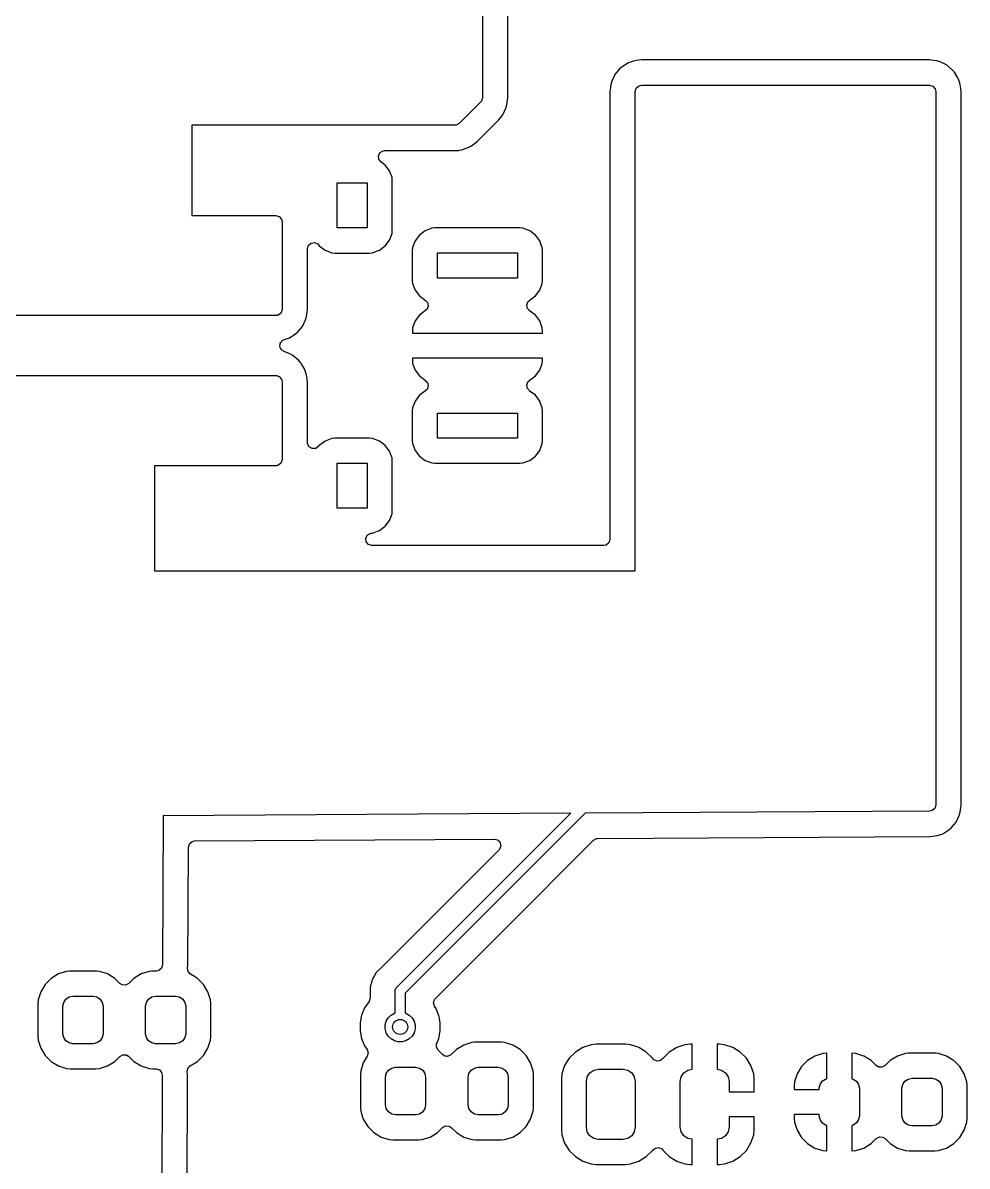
# Model space of a CAD drawing. Extents: x 3.62 to 8.08, y -6.04 to -1.71.
# Drawn here: x 5.694 to 6.436, y -4.086 to -3.187 of the extents above; entities that cross this region are included whole.
import ezdxf

# ---------------------------------------------------------------- set-up
doc = ezdxf.new("R2010")
doc.units = 0
doc.header["$MEASUREMENT"] = 0
doc.layers.add('BLACK', color=7, linetype='CONTINUOUS')

msp = doc.modelspace()

# ---------------------------------------------------------------- linework, layer by layer
at = {"layer": 'BLACK', "linetype": 'CONTINUOUS'}
for p, q in [((6.05512, -3.09257), (6.05512, -3.24601)), ((6.07502, -3.24601), (6.07502, -3.13193)), ((6.16978, -3.21856), (6.16502, -3.22162)), ((6.17382, -3.21721), (6.16978, -3.21856)), ((6.16978, -3.21856), (6.16978, -3.21856)), ((6.17585, -3.21677), (6.17382, -3.21721)), ((6.18008, -3.21632), (6.17585, -3.21677)), ((6.17585, -3.21677), (6.17585, -3.21677)), ((6.40654, -3.21632), (6.18008, -3.21632)), ((6.18008, -3.21632), (6.18008, -3.21632)), ((6.18008, -3.21632), (6.18008, -3.21632)), ((6.4097, -3.21677), (6.40654, -3.21632)), ((6.41214, -3.21713), (6.4097, -3.21677)), ((6.41478, -3.2179), (6.41214, -3.21713)), ((6.41214, -3.21713), (6.41214, -3.21713)), ((6.41214, -3.21713), (6.41214, -3.21713)), ((6.41993, -3.22025), (6.41478, -3.2179)), ((6.41478, -3.2179), (6.41478, -3.2179)), ((6.41478, -3.2179), (6.41478, -3.2179)), ((6.16294, -3.22342), (6.15923, -3.2277)), ((6.16502, -3.22162), (6.16294, -3.22342)), ((6.16502, -3.22162), (6.16502, -3.22162)), ((6.42422, -3.22396), (6.41993, -3.22025)), ((6.41993, -3.22025), (6.41993, -3.22025)), ((6.41993, -3.22025), (6.41993, -3.22025)), ((6.42548, -3.22542), (6.42422, -3.22396)), ((6.42422, -3.22396), (6.42422, -3.22396)), ((6.42422, -3.22396), (6.42422, -3.22396)), ((6.42602, -3.22604), (6.42548, -3.22542)), ((6.42873, -3.23026), (6.42602, -3.22604)), ((6.1561, -3.2355), (6.15576, -3.2379)), ((6.15688, -3.23286), (6.1561, -3.2355)), ((6.15923, -3.2277), (6.15688, -3.23286)), ((6.15923, -3.2277), (6.15923, -3.2277)), ((6.17597, -3.23846), (6.17805, -3.23666)), ((6.17805, -3.23666), (6.18008, -3.23622)), ((6.18008, -3.23622), (6.40654, -3.23622)), ((6.40654, -3.23622), (6.40917, -3.237)), ((6.42908, -3.23081), (6.42873, -3.23026)), ((6.43024, -3.23429), (6.42908, -3.23081)), ((6.42908, -3.23081), (6.42908, -3.23081)), ((6.43042, -3.23484), (6.43024, -3.23429)), ((6.43086, -3.23687), (6.43042, -3.23484)), ((6.15576, -3.2379), (6.1553, -3.2411)), ((6.1553, -3.2411), (6.1553, -3.2411)), ((6.1553, -3.2411), (6.1553, -3.59333)), ((6.1752, -3.2411), (6.17597, -3.23846)), ((6.1752, -3.61811), (6.1752, -3.2411)), ((6.40917, -3.237), (6.41098, -3.23907)), ((6.41098, -3.23907), (6.41142, -3.2411)), ((6.41142, -3.2411), (6.41142, -3.80223)), ((6.43132, -3.2411), (6.43086, -3.23687)), ((6.43132, -3.27262), (6.43132, -3.2411)), ((6.05369, -3.24946), (6.03686, -3.26629)), ((6.05434, -3.24865), (6.05369, -3.24946)), ((6.05512, -3.24601), (6.05434, -3.24865)), ((6.07109, -3.25941), (6.07344, -3.25426)), ((6.07344, -3.25426), (6.07421, -3.25162)), ((6.07421, -3.25162), (6.07502, -3.24601)), ((6.07421, -3.25162), (6.07421, -3.25162)), ((6.05094, -3.28036), (6.06776, -3.26353)), ((6.06776, -3.26353), (6.06918, -3.26195)), ((6.06918, -3.26195), (6.06984, -3.26114)), ((6.06984, -3.26114), (6.07109, -3.25941)), ((6.03341, -3.26772), (5.82677, -3.26772)), ((5.82677, -3.26772), (5.82677, -3.33858)), ((6.03445, -3.2676), (6.03341, -3.26772)), ((6.03686, -3.26629), (6.03445, -3.2676)), ((6.43132, -3.80223), (6.43132, -3.27262)), ((6.0464, -3.28375), (6.05094, -3.28036)), ((5.97345, -3.29146), (5.97477, -3.28905)), ((5.97477, -3.28905), (5.97718, -3.28773)), ((5.97718, -3.28773), (5.97822, -3.28762)), ((5.97822, -3.28762), (6.03341, -3.28762)), ((6.03341, -3.28762), (6.03381, -3.2876)), ((6.03381, -3.2876), (6.03554, -3.2875)), ((6.03554, -3.2875), (6.03581, -3.28747)), ((6.03554, -3.2875), (6.03554, -3.2875)), ((6.03554, -3.2875), (6.03554, -3.2875)), ((6.03554, -3.2875), (6.03554, -3.2875)), ((6.03581, -3.28747), (6.03658, -3.28739)), ((6.03658, -3.28739), (6.03695, -3.28733)), ((6.03658, -3.28739), (6.03658, -3.28739)), ((6.03658, -3.28739), (6.03658, -3.28739)), ((6.03695, -3.28733), (6.03868, -3.28705)), ((6.03868, -3.28705), (6.04399, -3.28507)), ((6.04399, -3.28507), (6.0464, -3.28375)), ((5.97365, -3.29421), (5.97345, -3.29146)), ((5.97529, -3.29641), (5.97365, -3.29421)), ((5.97864, -3.29892), (5.97529, -3.29641)), ((5.98204, -3.30345), (5.97864, -3.29892)), ((5.97864, -3.29892), (5.97864, -3.29892)), ((5.98376, -3.30807), (5.98204, -3.30345)), ((5.98204, -3.30345), (5.98204, -3.30345)), ((5.98402, -3.30876), (5.98376, -3.30807)), ((5.94094, -3.34843), (5.94094, -3.31299)), ((5.94094, -3.31299), (5.96457, -3.31299)), ((5.96457, -3.31299), (5.96457, -3.34843)), ((5.98427, -3.31111), (5.98402, -3.30876)), ((5.98427, -3.35031), (5.98427, -3.31111)), ((5.82677, -3.33858), (5.89276, -3.33858)), ((5.89276, -3.33858), (5.8954, -3.33936)), ((5.8954, -3.33936), (5.8972, -3.34144)), ((5.8972, -3.34144), (5.89764, -3.34346)), ((5.89764, -3.34346), (5.89764, -3.41244)), ((5.96457, -3.34843), (5.94094, -3.34843)), ((5.98204, -3.35797), (5.98402, -3.35266)), ((5.98402, -3.35266), (5.98427, -3.35031)), ((6.01014, -3.35064), (6.00561, -3.35403)), ((6.01545, -3.34866), (6.01014, -3.35064)), ((6.01014, -3.35064), (6.01014, -3.35064)), ((6.0178, -3.34841), (6.01545, -3.34866)), ((6.08456, -3.34841), (6.0178, -3.34841)), ((6.0178, -3.34841), (6.0178, -3.34841)), ((6.08691, -3.34866), (6.08456, -3.34841)), ((6.08456, -3.34841), (6.08456, -3.34841)), ((6.08456, -3.34841), (6.08456, -3.34841)), ((6.08456, -3.34841), (6.08456, -3.34841)), ((6.09222, -3.35064), (6.08691, -3.34866)), ((6.08691, -3.34866), (6.08691, -3.34866)), ((6.09675, -3.35403), (6.09222, -3.35064)), ((6.09222, -3.35064), (6.09222, -3.35064)), ((5.91754, -3.36471), (5.91831, -3.36207)), ((5.91831, -3.36207), (5.92039, -3.36027)), ((5.92039, -3.36027), (5.92312, -3.35988)), ((5.92312, -3.35988), (5.92562, -3.36102)), ((5.92562, -3.36102), (5.92633, -3.36178)), ((5.92633, -3.36178), (5.92687, -3.3625)), ((5.92687, -3.3625), (5.92687, -3.3625)), ((5.92687, -3.3625), (5.9314, -3.3659)), ((5.97411, -3.3659), (5.97864, -3.3625)), ((5.97864, -3.3625), (5.98204, -3.35797)), ((6.00221, -3.35857), (6.00023, -3.36388)), ((6.00561, -3.35403), (6.00221, -3.35857)), ((6.00221, -3.35857), (6.00221, -3.35857)), ((6.00561, -3.35403), (6.00561, -3.35403)), ((6.10015, -3.35857), (6.09675, -3.35403)), ((6.09675, -3.35403), (6.09675, -3.35403)), ((6.10189, -3.36324), (6.10015, -3.35857)), ((6.10015, -3.35857), (6.10015, -3.35857)), ((5.91754, -3.41244), (5.91754, -3.36471)), ((5.9314, -3.3659), (5.9314, -3.3659)), ((5.9314, -3.3659), (5.93228, -3.36623)), ((5.93228, -3.36623), (5.93671, -3.36788)), ((5.93671, -3.36788), (5.93906, -3.36813)), ((5.93906, -3.36813), (5.96645, -3.36813)), ((5.96645, -3.36813), (5.9688, -3.36788)), ((5.9688, -3.36788), (5.97323, -3.36623)), ((5.97323, -3.36623), (5.97411, -3.3659)), ((6.00023, -3.36388), (5.99998, -3.36623)), ((5.99998, -3.36623), (5.99998, -3.36623)), ((5.99998, -3.36623), (5.99998, -3.38968)), ((5.99998, -3.36623), (5.99998, -3.36623)), ((6.00023, -3.36388), (6.00023, -3.36388)), ((6.01969, -3.3878), (6.01969, -3.36811)), ((6.01969, -3.36811), (6.08268, -3.36811)), ((6.08268, -3.36811), (6.08268, -3.3878)), ((6.10213, -3.36388), (6.10189, -3.36324)), ((6.10238, -3.36623), (6.10213, -3.36388)), ((6.10238, -3.38968), (6.10238, -3.36623)), ((6.08268, -3.3878), (6.01969, -3.3878)), ((5.99998, -3.38968), (5.99998, -3.38968)), ((5.99998, -3.38968), (6.00023, -3.39203)), ((6.00023, -3.39203), (6.00221, -3.39734)), ((6.00221, -3.39734), (6.00221, -3.39734)), ((6.00221, -3.39734), (6.00561, -3.40187)), ((6.09675, -3.40187), (6.10015, -3.39734)), ((6.10015, -3.39734), (6.10213, -3.39203)), ((6.10213, -3.39203), (6.10238, -3.38968)), ((6.00561, -3.40187), (6.00561, -3.40187)), ((6.00561, -3.40187), (6.01042, -3.40548)), ((6.01042, -3.40548), (6.01036, -3.40556)), ((6.01036, -3.40556), (6.01192, -3.40712)), ((6.01192, -3.40712), (6.01251, -3.40981)), ((6.08986, -3.40911), (6.09082, -3.40653)), ((6.09082, -3.40653), (6.09198, -3.40553)), ((6.09194, -3.40548), (6.09508, -3.40312)), ((6.09198, -3.40553), (6.09194, -3.40548)), ((6.09508, -3.40312), (6.09675, -3.40187)), ((5.89686, -3.41508), (5.89478, -3.41688)), ((5.89764, -3.41244), (5.89686, -3.41508)), ((5.91673, -3.41805), (5.91754, -3.41244)), ((6.01043, -3.41344), (6.00562, -3.41704)), ((6.01154, -3.41239), (6.01039, -3.41338)), ((6.01039, -3.41338), (6.01043, -3.41344)), ((6.01251, -3.40981), (6.01154, -3.41239)), ((6.09044, -3.4118), (6.08986, -3.40911)), ((6.09199, -3.41335), (6.09044, -3.4118)), ((6.09193, -3.41344), (6.09199, -3.41335)), ((6.09674, -3.41704), (6.09193, -3.41344)), ((5.82677, -3.41732), (5.6391, -3.41732)), ((5.8937, -3.41732), (5.82677, -3.41732)), ((5.89478, -3.41688), (5.8937, -3.41712)), ((5.8937, -3.41712), (5.8937, -3.41732)), ((5.9136, -3.42584), (5.91596, -3.42069)), ((5.91596, -3.42069), (5.91673, -3.41805)), ((5.91673, -3.41805), (5.91673, -3.41805)), ((6.00223, -3.42157), (6.00025, -3.42687)), ((6.00562, -3.41704), (6.00223, -3.42157)), ((6.00223, -3.42157), (6.00223, -3.42157)), ((6.00562, -3.41704), (6.00562, -3.41704)), ((6.10013, -3.42157), (6.09674, -3.41704)), ((6.09674, -3.41704), (6.09674, -3.41704)), ((6.10211, -3.42687), (6.10013, -3.42157)), ((6.10013, -3.42157), (6.10013, -3.42157)), ((5.90305, -3.43498), (5.90782, -3.43192)), ((5.90782, -3.43192), (5.9099, -3.43012)), ((5.9099, -3.43012), (5.9136, -3.42584)), ((6.00025, -3.42688), (6, -3.42922)), ((6, -3.42922), (6, -3.4311)), ((6, -3.4311), (6.10236, -3.4311)), ((6.00025, -3.42687), (6.00025, -3.42688)), ((6.10211, -3.42688), (6.10211, -3.42687)), ((6.10236, -3.42922), (6.10211, -3.42688)), ((6.10236, -3.4311), (6.10236, -3.42922)), ((6.10236, -3.42922), (6.10236, -3.42922)), ((5.89585, -3.44129), (5.89607, -3.44028)), ((5.89598, -3.44163), (5.89585, -3.44129)), ((5.89595, -3.44198), (5.89598, -3.44163)), ((5.89645, -3.4429), (5.89595, -3.44198)), ((5.89607, -3.44028), (5.89615, -3.43924)), ((5.89615, -3.43924), (5.89636, -3.43895)), ((5.89636, -3.43895), (5.89644, -3.43861)), ((5.89644, -3.43861), (5.89717, -3.43787)), ((5.89681, -3.44387), (5.89645, -3.4429)), ((5.89717, -3.43787), (5.8978, -3.43704)), ((5.8978, -3.43704), (5.89826, -3.43678)), ((5.89826, -3.43678), (5.89838, -3.43666)), ((5.89838, -3.43666), (5.89902, -3.43637)), ((5.89902, -3.43637), (5.90001, -3.436)), ((5.90001, -3.436), (5.90017, -3.43594)), ((5.90017, -3.43594), (5.90305, -3.43498)), ((5.8971, -3.44408), (5.89681, -3.44387)), ((5.89727, -3.4444), (5.8971, -3.44408)), ((5.89818, -3.4449), (5.89727, -3.4444)), ((5.89902, -3.44552), (5.89818, -3.4449)), ((5.90068, -3.44614), (5.89902, -3.44552)), ((5.901, -3.44625), (5.90068, -3.44614)), ((5.90116, -3.44632), (5.901, -3.44625)), ((5.901, -3.44625), (5.901, -3.44625)), ((5.90324, -3.44709), (5.90116, -3.44632)), ((5.90384, -3.44754), (5.90324, -3.44709)), ((5.90615, -3.4486), (5.90384, -3.44754)), ((5.91044, -3.45231), (5.90615, -3.4486)), ((5.91217, -3.45431), (5.91044, -3.45231)), ((5.91044, -3.45231), (5.91044, -3.45231)), ((5.91044, -3.45231), (5.91044, -3.45231)), ((6.10236, -3.45079), (6, -3.45079)), ((6, -3.45079), (6, -3.45267)), ((6.10236, -3.45267), (6.10236, -3.45079)), ((5.91224, -3.45439), (5.91217, -3.45431)), ((5.91264, -3.45502), (5.91224, -3.45439)), ((5.9153, -3.45915), (5.91264, -3.45502)), ((5.91611, -3.4616), (5.9153, -3.45915)), ((5.9153, -3.45915), (5.9153, -3.45915)), ((6, -3.45267), (6.00025, -3.45501)), ((6.00025, -3.45501), (6.00025, -3.45501)), ((6.00025, -3.45501), (6.00223, -3.46032)), ((6.00223, -3.46032), (6.00223, -3.46032)), ((6.00223, -3.46032), (6.00562, -3.46485)), ((6.09674, -3.46485), (6.10013, -3.46032)), ((6.10013, -3.46032), (6.10211, -3.45501)), ((6.10013, -3.46032), (6.10013, -3.46032)), ((6.10211, -3.45501), (6.10236, -3.45267)), ((6.10211, -3.45501), (6.10211, -3.45501)), ((6.10236, -3.45267), (6.10236, -3.45267)), ((5.60331, -3.46457), (5.89276, -3.46457)), ((5.89276, -3.46457), (5.8937, -3.46457)), ((5.8937, -3.46457), (5.8937, -3.46484)), ((5.8937, -3.46484), (5.8954, -3.46534)), ((5.8954, -3.46534), (5.8972, -3.46742)), ((5.8972, -3.46742), (5.89764, -3.46945)), ((5.89764, -3.46945), (5.89764, -3.53055)), ((5.91664, -3.46319), (5.91611, -3.4616)), ((5.91708, -3.46522), (5.91664, -3.46319)), ((5.91754, -3.46945), (5.91708, -3.46522)), ((5.91754, -3.49221), (5.91754, -3.46945)), ((5.91754, -3.46945), (5.91754, -3.46945)), ((6.00562, -3.46485), (6.00562, -3.46485)), ((6.00562, -3.46485), (6.01043, -3.46845)), ((6.01043, -3.46845), (6.01037, -3.46854)), ((6.01037, -3.46854), (6.01192, -3.47009)), ((6.01192, -3.47009), (6.01251, -3.47278)), ((6.08986, -3.47208), (6.09082, -3.4695)), ((6.09082, -3.4695), (6.09197, -3.46851)), ((6.09193, -3.46845), (6.09674, -3.46485)), ((6.09197, -3.46851), (6.09193, -3.46845)), ((6.09674, -3.46485), (6.09674, -3.46485)), ((6.01042, -3.47641), (6.00561, -3.48002)), ((6.01154, -3.47535), (6.01038, -3.47636)), ((6.01038, -3.47636), (6.01042, -3.47641)), ((6.01251, -3.47278), (6.01154, -3.47535)), ((6.09044, -3.47477), (6.08986, -3.47208)), ((6.092, -3.47633), (6.09044, -3.47477)), ((6.09194, -3.47641), (6.092, -3.47633)), ((6.09675, -3.48002), (6.09194, -3.47641)), ((6.00221, -3.48455), (6.00023, -3.48986)), ((6.00561, -3.48002), (6.00221, -3.48455)), ((6.00221, -3.48455), (6.00221, -3.48455)), ((6.00561, -3.48002), (6.00561, -3.48002)), ((6.10015, -3.48455), (6.09675, -3.48002)), ((6.09675, -3.48002), (6.09675, -3.48002)), ((6.10082, -3.48636), (6.10015, -3.48455)), ((6.10015, -3.48455), (6.10015, -3.48455)), ((6.10213, -3.48986), (6.10082, -3.48636)), ((5.91754, -3.51718), (5.91754, -3.49221)), ((6.00023, -3.48986), (5.99998, -3.49221)), ((5.99998, -3.49221), (5.99998, -3.49221)), ((5.99998, -3.49221), (5.99998, -3.51566)), ((5.99998, -3.49221), (5.99998, -3.49221)), ((6.00023, -3.48986), (6.00023, -3.48986)), ((6.01969, -3.51378), (6.01969, -3.49409)), ((6.01969, -3.49409), (6.08268, -3.49409)), ((6.08268, -3.49409), (6.08268, -3.51378)), ((6.10238, -3.49221), (6.10213, -3.48986)), ((6.10238, -3.51566), (6.10238, -3.49221)), ((5.93671, -3.51401), (5.9314, -3.51599)), ((5.93906, -3.51376), (5.93671, -3.51401)), ((5.96645, -3.51376), (5.93906, -3.51376)), ((5.93906, -3.51376), (5.93906, -3.51376)), ((5.9688, -3.51401), (5.96645, -3.51376)), ((5.96645, -3.51376), (5.96645, -3.51376)), ((5.97411, -3.51599), (5.9688, -3.51401)), ((5.9688, -3.51401), (5.9688, -3.51401)), ((5.9688, -3.51401), (5.9688, -3.51401)), ((6.08268, -3.51378), (6.01969, -3.51378)), ((5.91765, -3.51822), (5.91754, -3.51718)), ((5.91897, -3.52063), (5.91765, -3.51822)), ((5.92138, -3.52195), (5.91897, -3.52063)), ((5.92413, -3.52176), (5.92138, -3.52195)), ((5.92633, -3.52011), (5.92413, -3.52176)), ((5.92687, -3.51939), (5.92633, -3.52011)), ((5.9314, -3.51599), (5.92687, -3.51939)), ((5.9314, -3.51599), (5.9314, -3.51599)), ((5.97864, -3.51939), (5.97411, -3.51599)), ((5.97411, -3.51599), (5.97411, -3.51599)), ((5.98204, -3.52392), (5.97864, -3.51939)), ((5.97864, -3.51939), (5.97864, -3.51939)), ((5.98363, -3.5282), (5.98204, -3.52392)), ((5.98204, -3.52392), (5.98204, -3.52392)), ((5.99998, -3.51566), (5.99998, -3.51566)), ((5.99998, -3.51566), (6.00023, -3.51801)), ((6.00023, -3.51801), (6.00221, -3.52332)), ((6.00221, -3.52332), (6.00221, -3.52332)), ((6.00221, -3.52332), (6.00561, -3.52786)), ((6.09675, -3.52786), (6.10015, -3.52332)), ((6.10015, -3.52332), (6.10213, -3.51801)), ((6.10213, -3.51801), (6.10238, -3.51566)), ((5.89686, -3.53319), (5.89478, -3.53499)), ((5.89764, -3.53055), (5.89686, -3.53319)), ((5.98402, -3.52923), (5.98363, -3.5282)), ((5.98427, -3.53158), (5.98402, -3.52923)), ((5.98427, -3.57078), (5.98427, -3.53158)), ((6.00561, -3.52786), (6.00561, -3.52786)), ((6.00561, -3.52786), (6.01014, -3.53125)), ((6.01014, -3.53125), (6.01014, -3.53125)), ((6.01014, -3.53125), (6.01545, -3.53323)), ((6.01545, -3.53323), (6.01545, -3.53323)), ((6.01545, -3.53323), (6.01573, -3.53326)), ((6.01573, -3.53326), (6.0178, -3.53348)), ((6.08456, -3.53348), (6.08691, -3.53323)), ((6.08691, -3.53323), (6.09222, -3.53125)), ((6.09222, -3.53125), (6.09675, -3.52786)), ((5.89276, -3.53543), (5.79724, -3.53543)), ((5.79724, -3.53543), (5.79724, -3.61811)), ((5.8937, -3.53543), (5.89276, -3.53543)), ((5.89478, -3.53499), (5.8937, -3.53523)), ((5.8937, -3.53523), (5.8937, -3.53543)), ((5.94094, -3.5689), (5.94094, -3.53346)), ((5.94094, -3.53346), (5.96457, -3.53346)), ((5.96457, -3.53346), (5.96457, -3.5689)), ((6.0178, -3.53348), (6.08456, -3.53348)), ((5.96457, -3.5689), (5.94094, -3.5689)), ((5.98204, -3.57844), (5.98402, -3.57313)), ((5.98402, -3.57313), (5.98427, -3.57078)), ((5.9688, -3.58835), (5.97264, -3.58692)), ((5.97264, -3.58692), (5.97411, -3.58637)), ((5.97411, -3.58637), (5.97864, -3.58297)), ((5.97864, -3.58297), (5.98204, -3.57844)), ((5.96335, -3.59263), (5.96449, -3.59013)), ((5.96374, -3.59535), (5.96335, -3.59263)), ((5.96554, -3.59743), (5.96374, -3.59535)), ((5.96449, -3.59013), (5.9668, -3.58864)), ((5.9668, -3.58864), (5.96766, -3.58847)), ((5.96766, -3.58847), (5.9688, -3.58835)), ((6.15452, -3.59597), (6.15244, -3.59777)), ((6.1553, -3.59333), (6.15452, -3.59597)), ((5.96818, -3.59821), (5.96554, -3.59743)), ((6.15041, -3.59821), (5.96818, -3.59821)), ((6.15244, -3.59777), (6.15041, -3.59821)), ((5.79724, -3.61811), (6.1752, -3.61811)), ((6.41142, -3.80223), (6.41064, -3.80487)), ((6.43051, -3.80784), (6.43132, -3.80223)), ((5.80417, -3.81065), (5.80374, -3.92799)), ((6.12464, -3.80877), (5.80417, -3.81065)), ((5.98764, -3.94576), (6.12464, -3.80877)), ((6.13584, -3.8087), (5.99436, -3.95018)), ((6.40656, -3.80712), (6.13584, -3.8087)), ((6.40856, -3.80667), (6.40656, -3.80712)), ((6.41064, -3.80487), (6.40856, -3.80667)), ((6.42738, -3.81563), (6.42974, -3.81048)), ((6.42974, -3.81048), (6.43051, -3.80784)), ((6.43051, -3.80784), (6.43051, -3.80784)), ((6.4216, -3.82171), (6.42368, -3.81991)), ((6.42368, -3.81991), (6.42738, -3.81563)), ((5.82884, -3.83041), (6.06471, -3.82902)), ((6.06471, -3.82902), (6.06735, -3.82978)), ((6.06735, -3.82978), (6.06916, -3.83185)), ((6.07215, -3.90026), (6.14244, -3.82998)), ((6.14244, -3.82998), (6.14485, -3.82866)), ((6.14485, -3.82866), (6.14586, -3.82855)), ((6.14586, -3.82855), (6.40668, -3.82702)), ((6.40668, -3.82702), (6.41085, -3.82655)), ((6.41085, -3.82655), (6.41285, -3.82611)), ((6.41285, -3.82611), (6.41683, -3.82478)), ((6.41683, -3.82478), (6.4216, -3.82171)), ((5.82364, -3.92806), (5.82399, -3.83527)), ((5.82399, -3.83527), (5.82477, -3.83263)), ((5.82477, -3.83263), (5.82686, -3.83084)), ((5.82686, -3.83084), (5.82884, -3.83041)), ((6.06819, -3.83736), (5.97591, -3.92963)), ((6.06844, -3.83708), (6.06819, -3.83736)), ((6.06957, -3.83457), (6.06844, -3.83708)), ((6.06916, -3.83185), (6.06957, -3.83457)), ((6.01808, -3.95433), (6.07215, -3.90026)), ((5.80374, -3.92799), (5.80296, -3.93063)), ((5.82331, -3.93035), (5.82364, -3.92806)), ((5.72187, -3.9351), (5.71613, -3.93856)), ((5.72826, -3.93311), (5.72187, -3.9351)), ((5.73028, -3.93292), (5.72826, -3.93311)), ((5.73104, -3.93285), (5.73028, -3.93292)), ((5.75124, -3.93285), (5.73104, -3.93285)), ((5.75208, -3.93293), (5.75124, -3.93285)), ((5.75402, -3.93311), (5.75208, -3.93293)), ((5.76042, -3.9351), (5.75402, -3.93311)), ((5.75402, -3.93311), (5.75402, -3.93311)), ((5.75402, -3.93311), (5.75402, -3.93311)), ((5.76615, -3.93856), (5.76042, -3.9351)), ((5.78683, -3.9351), (5.78109, -3.93856)), ((5.79322, -3.93311), (5.78683, -3.9351)), ((5.79524, -3.93292), (5.79322, -3.93311)), ((5.796, -3.93285), (5.79524, -3.93292)), ((5.79886, -3.93285), (5.796, -3.93285)), ((5.80087, -3.93242), (5.79886, -3.93285)), ((5.80296, -3.93063), (5.80087, -3.93242)), ((5.82329, -3.9305), (5.82331, -3.93035)), ((5.82375, -3.93321), (5.82329, -3.9305)), ((5.82561, -3.93524), (5.82375, -3.93321)), ((5.82873, -3.93713), (5.82561, -3.93524)), ((5.83111, -3.93856), (5.82873, -3.93713)), ((5.97022, -3.93627), (5.9684, -3.93942)), ((5.97151, -3.93403), (5.97022, -3.93627)), ((5.97022, -3.93627), (5.97022, -3.93627)), ((5.97591, -3.92963), (5.97151, -3.93403)), ((5.97151, -3.93403), (5.97151, -3.93403)), ((5.7114, -3.9433), (5.70793, -3.94903)), ((5.71613, -3.93856), (5.7114, -3.9433)), ((5.77017, -3.94259), (5.76615, -3.93856)), ((5.77192, -3.94371), (5.77017, -3.94259)), ((5.77466, -3.9439), (5.77192, -3.94371)), ((5.77707, -3.94259), (5.77466, -3.9439)), ((5.78109, -3.93856), (5.77707, -3.94259)), ((5.78109, -3.93856), (5.78109, -3.93856)), ((5.83585, -3.9433), (5.83111, -3.93856)), ((5.83931, -3.94903), (5.83585, -3.9433)), ((5.83585, -3.9433), (5.83585, -3.9433)), ((5.83585, -3.9433), (5.83585, -3.9433)), ((5.96806, -3.94068), (5.96679, -3.94544)), ((5.96679, -3.94544), (5.96679, -3.94544)), ((5.96679, -3.94544), (5.96679, -3.95205)), ((5.9684, -3.93942), (5.96806, -3.94068)), ((5.98657, -3.94778), (5.98715, -3.94636)), ((5.98715, -3.94636), (5.98764, -3.94576)), ((5.70594, -3.95543), (5.70569, -3.9582)), ((5.70793, -3.94903), (5.70594, -3.95543)), ((5.72599, -3.95742), (5.7277, -3.95487)), ((5.7277, -3.95487), (5.73025, -3.95316)), ((5.73025, -3.95316), (5.73327, -3.95256)), ((5.73327, -3.95256), (5.74902, -3.95256)), ((5.74902, -3.95256), (5.75203, -3.95316)), ((5.75203, -3.95316), (5.75458, -3.95487)), ((5.75458, -3.95487), (5.75629, -3.95742)), ((5.79095, -3.95742), (5.79266, -3.95487)), ((5.79266, -3.95487), (5.79522, -3.95316)), ((5.79522, -3.95316), (5.79823, -3.95256)), ((5.79823, -3.95256), (5.81398, -3.95256)), ((5.81398, -3.95256), (5.81699, -3.95316)), ((5.81699, -3.95316), (5.81954, -3.95487)), ((5.81954, -3.95487), (5.82125, -3.95742)), ((5.8413, -3.95543), (5.83931, -3.94903)), ((5.84156, -3.9582), (5.8413, -3.95543)), ((5.96679, -3.95392), (5.96601, -3.95656)), ((5.96679, -3.95205), (5.96679, -3.95205)), ((5.96679, -3.95205), (5.96679, -3.95392)), ((5.98649, -3.94855), (5.98657, -3.94778)), ((5.98649, -3.96568), (5.98649, -3.94855)), ((5.99436, -3.95018), (5.99436, -3.96568)), ((6.01665, -3.95787), (6.01738, -3.95522)), ((6.01738, -3.95522), (6.01808, -3.95433)), ((5.70569, -3.9582), (5.70569, -3.98432)), ((5.72539, -3.96043), (5.72599, -3.95742)), ((5.72539, -3.98209), (5.72539, -3.96043)), ((5.75629, -3.95742), (5.75689, -3.96043)), ((5.75689, -3.96043), (5.75689, -3.98209)), ((5.79035, -3.96043), (5.79095, -3.95742)), ((5.79035, -3.98209), (5.79035, -3.96043)), ((5.82125, -3.95742), (5.82185, -3.96043)), ((5.82185, -3.96043), (5.82185, -3.98209)), ((5.84156, -3.98432), (5.84156, -3.9582)), ((5.9625, -3.96182), (5.96012, -3.96755)), ((5.96596, -3.95663), (5.9625, -3.96182)), ((5.9625, -3.96182), (5.9625, -3.96182)), ((5.96601, -3.95656), (5.96596, -3.95663)), ((6.01747, -3.9605), (6.01665, -3.95787)), ((6.0183, -3.96174), (6.01747, -3.9605)), ((6.01836, -3.96182), (6.0183, -3.96174)), ((6.02036, -3.96665), (6.01836, -3.96182)), ((6.01836, -3.96182), (6.01836, -3.96182)), ((5.96012, -3.96755), (5.95891, -3.97364)), ((5.95891, -3.97364), (5.95891, -3.97985)), ((5.96012, -3.96755), (5.96012, -3.96755)), ((5.97872, -3.97521), (5.97952, -3.97223)), ((5.97952, -3.97223), (5.98106, -3.96956)), ((5.98106, -3.96956), (5.98324, -3.96738)), ((5.98324, -3.96738), (5.98591, -3.96584)), ((5.98591, -3.96584), (5.98649, -3.96568)), ((5.99436, -3.96568), (5.99495, -3.96584)), ((5.99495, -3.96584), (5.99762, -3.96738)), ((5.99762, -3.96738), (5.9998, -3.96956)), ((5.9998, -3.96956), (6.00134, -3.97223)), ((6.00134, -3.97223), (6.00214, -3.97521)), ((6.02073, -3.96755), (6.02036, -3.96665)), ((6.02158, -3.9718), (6.02073, -3.96755)), ((6.02194, -3.97364), (6.02158, -3.9718)), ((6.02194, -3.97985), (6.02194, -3.97364)), ((6.02194, -3.97364), (6.02194, -3.97364)), ((6.02194, -3.97364), (6.02194, -3.97364)), ((5.72599, -3.9851), (5.72539, -3.98209)), ((5.75689, -3.98209), (5.75629, -3.9851)), ((5.79095, -3.9851), (5.79035, -3.98209)), ((5.82185, -3.98209), (5.82125, -3.9851)), ((5.95891, -3.97985), (5.96012, -3.98594)), ((5.97872, -3.97829), (5.97872, -3.97521)), ((5.97952, -3.98127), (5.97872, -3.97829)), ((5.98106, -3.98394), (5.97952, -3.98127)), ((6.00134, -3.98127), (5.9998, -3.98394)), ((6.00214, -3.97829), (6.00134, -3.98127)), ((6.00214, -3.97521), (6.00214, -3.97829)), ((6.02073, -3.98594), (6.02194, -3.97985)), ((5.70569, -3.98432), (5.70594, -3.98709)), ((5.70594, -3.98709), (5.70594, -3.98709)), ((5.70594, -3.98709), (5.70594, -3.98709)), ((5.70594, -3.98709), (5.70793, -3.99349)), ((5.7277, -3.98765), (5.72599, -3.9851)), ((5.73025, -3.98936), (5.7277, -3.98765)), ((5.73327, -3.98996), (5.73025, -3.98936)), ((5.74902, -3.98996), (5.73327, -3.98996)), ((5.75203, -3.98936), (5.74902, -3.98996)), ((5.75458, -3.98765), (5.75203, -3.98936)), ((5.75629, -3.9851), (5.75458, -3.98765)), ((5.79266, -3.98765), (5.79095, -3.9851)), ((5.79522, -3.98936), (5.79266, -3.98765)), ((5.79823, -3.98996), (5.79522, -3.98936)), ((5.81398, -3.98996), (5.79823, -3.98996)), ((5.81699, -3.98936), (5.81398, -3.98996)), ((5.81954, -3.98765), (5.81699, -3.98936)), ((5.82125, -3.9851), (5.81954, -3.98765)), ((5.83931, -3.99349), (5.8413, -3.98709)), ((5.8413, -3.98709), (5.84156, -3.98432)), ((5.96012, -3.98594), (5.96012, -3.98594)), ((5.96012, -3.98594), (5.9625, -3.99168)), ((5.9625, -3.99168), (5.9625, -3.99168)), ((5.9625, -3.99168), (5.96445, -3.99459)), ((5.98324, -3.98612), (5.98106, -3.98394)), ((5.98591, -3.98766), (5.98324, -3.98612)), ((5.98889, -3.98846), (5.98591, -3.98766)), ((5.99197, -3.98846), (5.98889, -3.98846)), ((5.99495, -3.98766), (5.99197, -3.98846)), ((5.99762, -3.98612), (5.99495, -3.98766)), ((5.9998, -3.98394), (5.99762, -3.98612)), ((6.01892, -3.9926), (6.01911, -3.98986)), ((6.01911, -3.98986), (6.01918, -3.98969)), ((6.01918, -3.98969), (6.02073, -3.98594)), ((6.04037, -3.991), (6.03464, -3.99447)), ((6.04676, -3.98901), (6.04037, -3.991)), ((6.04879, -3.98883), (6.04676, -3.98901)), ((6.04954, -3.98876), (6.04879, -3.98883)), ((6.06975, -3.98876), (6.04954, -3.98876)), ((6.07058, -3.98884), (6.06975, -3.98876)), ((6.07253, -3.98901), (6.07058, -3.98884)), ((6.07892, -3.991), (6.07253, -3.98901)), ((6.07253, -3.98901), (6.07253, -3.98901)), ((6.07253, -3.98901), (6.07253, -3.98901)), ((6.08208, -3.99292), (6.07892, -3.991)), ((6.14044, -3.99074), (6.13394, -3.9929)), ((6.14445, -3.99033), (6.14044, -3.99074)), ((6.16755, -3.99033), (6.14445, -3.99033)), ((6.14445, -3.99033), (6.14445, -3.99033)), ((6.17157, -3.99074), (6.16755, -3.99033)), ((6.16755, -3.99033), (6.16755, -3.99033)), ((6.17682, -3.99248), (6.17157, -3.99074)), ((6.21426, -3.99076), (6.20777, -3.99292)), ((6.21827, -3.99035), (6.21426, -3.99076)), ((6.21998, -3.99035), (6.21827, -3.99035)), ((6.21998, -4.01009), (6.21998, -3.99035)), ((6.24137, -3.99035), (6.23967, -3.99035)), ((6.23967, -3.99035), (6.23967, -4.01009)), ((6.24538, -3.99076), (6.24137, -3.99035)), ((6.25188, -3.99292), (6.24538, -3.99076)), ((5.70793, -3.99349), (5.71139, -3.99921)), ((5.71139, -3.99921), (5.7114, -3.99922)), ((5.7114, -3.99922), (5.71613, -4.00396)), ((5.76697, -4.00313), (5.77017, -3.99993)), ((5.77017, -3.99993), (5.77258, -3.99862)), ((5.77258, -3.99862), (5.77533, -3.99881)), ((5.77533, -3.99881), (5.77707, -3.99993)), ((5.77707, -3.99993), (5.78109, -4.00396)), ((5.83111, -4.00396), (5.83585, -3.99922)), ((5.83585, -3.99922), (5.83931, -3.99349)), ((5.96457, -3.99983), (5.96148, -4.00494)), ((5.96445, -3.99459), (5.96527, -3.99722)), ((5.96527, -3.99722), (5.96457, -3.99983)), ((6.02024, -3.99501), (6.01892, -3.9926)), ((6.02371, -3.99849), (6.02024, -3.99501)), ((6.02483, -3.99932), (6.02371, -3.99849)), ((6.0251, -3.99938), (6.02483, -3.99932)), ((6.02546, -3.99961), (6.0251, -3.99938)), ((6.0265, -3.99969), (6.02546, -3.99961)), ((6.02751, -3.99991), (6.0265, -3.99969)), ((6.02785, -3.99978), (6.02751, -3.99991)), ((6.0282, -3.99981), (6.02785, -3.99978)), ((6.02912, -3.99931), (6.0282, -3.99981)), ((6.03009, -3.99895), (6.02912, -3.99931)), ((6.0303, -3.99866), (6.03009, -3.99895)), ((6.03062, -3.99849), (6.0303, -3.99866)), ((6.03464, -3.99447), (6.03062, -3.99849)), ((6.03464, -3.99447), (6.03464, -3.99447)), ((6.08465, -3.99447), (6.08208, -3.99292)), ((6.08939, -3.99921), (6.08465, -3.99447)), ((6.09285, -4.00494), (6.08939, -3.99921)), ((6.08939, -3.99921), (6.08939, -3.99921)), ((6.08939, -3.99921), (6.08939, -3.99921)), ((6.12811, -3.9965), (6.12327, -4.00134)), ((6.13394, -3.9929), (6.12811, -3.99649)), ((6.12811, -3.99649), (6.12811, -3.9965)), ((6.13394, -3.9929), (6.13394, -3.9929)), ((6.17807, -3.9929), (6.17682, -3.99248)), ((6.1839, -3.99649), (6.17807, -3.9929)), ((6.17807, -3.9929), (6.17807, -3.9929)), ((6.17807, -3.9929), (6.17807, -3.9929)), ((6.1839, -3.9965), (6.1839, -3.99649)), ((6.18874, -4.00134), (6.1839, -3.9965)), ((6.20194, -3.99651), (6.1971, -4.00135)), ((6.20777, -3.99292), (6.20194, -3.99651)), ((6.20777, -3.99292), (6.20777, -3.99292)), ((6.2577, -3.99651), (6.25188, -3.99292)), ((6.25188, -3.99292), (6.25188, -3.99292)), ((6.26254, -4.00135), (6.2577, -3.99651)), ((6.31636, -3.99968), (6.31063, -4.00315)), ((6.32275, -3.99769), (6.31636, -3.99968)), ((6.32553, -3.99744), (6.32275, -3.99769)), ((6.32275, -3.99769), (6.32275, -3.99769)), ((6.32579, -3.99744), (6.32553, -3.99744)), ((6.32553, -3.99744), (6.32553, -3.99744)), ((6.32579, -4.01752), (6.32579, -3.99744)), ((6.32579, -3.99744), (6.32579, -3.99744)), ((6.34573, -3.99744), (6.34547, -3.99744)), ((6.34547, -3.99744), (6.34547, -4.01752)), ((6.34851, -3.99769), (6.34573, -3.99744)), ((6.3549, -3.99968), (6.34851, -3.99769)), ((6.34851, -3.99769), (6.34851, -3.99769)), ((6.36063, -4.00315), (6.3549, -3.99968)), ((6.3549, -3.99968), (6.3549, -3.99968)), ((6.38131, -3.99967), (6.37558, -4.00313)), ((6.38771, -3.99767), (6.38131, -3.99967)), ((6.38973, -3.99749), (6.38771, -3.99767)), ((6.39049, -3.99742), (6.38973, -3.99749)), ((6.41069, -3.99742), (6.39049, -3.99742)), ((6.41153, -3.9975), (6.41069, -3.99742)), ((6.41347, -3.99767), (6.41153, -3.9975)), ((6.41987, -3.99967), (6.41347, -3.99767)), ((6.41347, -3.99767), (6.41347, -3.99767)), ((6.41347, -3.99767), (6.41347, -3.99767)), ((6.42467, -4.00257), (6.41987, -3.99967)), ((5.71613, -4.00396), (5.71613, -4.00396)), ((5.71613, -4.00396), (5.71613, -4.00396)), ((5.71613, -4.00396), (5.72187, -4.00742)), ((5.72187, -4.00742), (5.72826, -4.00941)), ((5.72826, -4.00941), (5.73104, -4.00967)), ((5.73104, -4.00967), (5.73104, -4.00967)), ((5.73104, -4.00967), (5.75124, -4.00967)), ((5.75124, -4.00967), (5.75402, -4.00941)), ((5.75124, -4.00967), (5.75124, -4.00967)), ((5.75402, -4.00941), (5.76042, -4.00742)), ((5.76042, -4.00742), (5.76615, -4.00396)), ((5.76615, -4.00396), (5.76697, -4.00313)), ((5.78109, -4.00396), (5.78109, -4.00396)), ((5.78109, -4.00396), (5.78109, -4.00396)), ((5.78109, -4.00396), (5.78683, -4.00742)), ((5.78683, -4.00742), (5.79322, -4.00941)), ((5.79322, -4.00941), (5.796, -4.00967)), ((5.796, -4.00967), (5.796, -4.00967)), ((5.796, -4.00967), (5.79854, -4.00967)), ((5.79854, -4.00967), (5.80118, -4.01044)), ((5.82306, -4.0121), (5.82356, -4.00939)), ((5.82356, -4.00939), (5.82539, -4.00741)), ((5.82539, -4.00741), (5.83111, -4.00396)), ((5.96148, -4.00494), (5.95948, -4.01133)), ((5.98124, -4.01077), (5.9838, -4.00906)), ((5.9838, -4.00906), (5.98681, -4.00846)), ((5.98681, -4.00846), (6.00256, -4.00846)), ((6.00256, -4.00846), (6.00557, -4.00906)), ((6.00557, -4.00906), (6.00813, -4.01077)), ((6.0462, -4.01077), (6.04876, -4.00906)), ((6.04876, -4.00906), (6.05177, -4.00846)), ((6.05177, -4.00846), (6.06752, -4.00846)), ((6.06752, -4.00846), (6.07053, -4.00906)), ((6.07053, -4.00906), (6.07309, -4.01077)), ((6.09485, -4.01133), (6.09285, -4.00494)), ((6.11967, -4.00717), (6.11752, -4.01367)), ((6.12327, -4.00134), (6.11967, -4.00717)), ((6.11967, -4.00717), (6.11967, -4.00717)), ((6.12327, -4.00134), (6.12327, -4.00134)), ((6.18877, -4.00139), (6.18874, -4.00134)), ((6.18886, -4.00149), (6.18877, -4.00139)), ((6.18892, -4.00156), (6.18886, -4.00149)), ((6.1898, -4.00257), (6.18892, -4.00156)), ((6.18892, -4.00156), (6.18892, -4.00156)), ((6.19232, -4.00367), (6.1898, -4.00257)), ((6.19503, -4.00322), (6.19232, -4.00367)), ((6.1969, -4.00155), (6.19503, -4.00322)), ((6.19692, -4.00157), (6.1969, -4.00155)), ((6.19706, -4.0014), (6.19692, -4.00157)), ((6.19708, -4.00139), (6.19706, -4.0014)), ((6.1971, -4.00135), (6.19708, -4.00139)), ((6.1971, -4.00135), (6.1971, -4.00135)), ((6.26614, -4.00718), (6.26254, -4.00135)), ((6.26829, -4.01367), (6.26614, -4.00718)), ((6.26614, -4.00718), (6.26614, -4.00718)), ((6.3059, -4.00788), (6.30244, -4.01361)), ((6.31063, -4.00315), (6.3059, -4.00788)), ((6.36464, -4.00717), (6.36063, -4.00315)), ((6.36639, -4.00829), (6.36464, -4.00717)), ((6.36913, -4.00848), (6.36639, -4.00829)), ((6.37155, -4.00717), (6.36913, -4.00848)), ((6.37558, -4.00313), (6.37155, -4.00717)), ((6.37558, -4.00313), (6.37558, -4.00313)), ((6.4256, -4.00313), (6.42467, -4.00257)), ((6.43033, -4.00787), (6.4256, -4.00313)), ((6.4338, -4.0136), (6.43033, -4.00787)), ((6.43033, -4.00787), (6.43033, -4.00787)), ((6.43033, -4.00787), (6.43033, -4.00787)), ((5.80118, -4.01044), (5.80298, -4.01252)), ((5.80298, -4.01252), (5.80342, -4.01457)), ((5.80342, -4.01457), (5.80302, -4.12563)), ((5.82297, -4.11293), (5.82333, -4.01464)), ((5.82333, -4.01464), (5.82306, -4.0121)), ((5.95948, -4.01133), (5.95923, -4.01411)), ((5.95923, -4.01411), (5.95923, -4.04022)), ((5.97894, -4.01634), (5.97954, -4.01333)), ((5.97894, -4.03799), (5.97894, -4.01634)), ((5.97954, -4.01333), (5.98124, -4.01077)), ((6.00813, -4.01077), (6.00983, -4.01333)), ((6.00983, -4.01333), (6.01043, -4.01634)), ((6.01043, -4.01634), (6.01043, -4.03799)), ((6.0439, -4.01634), (6.0445, -4.01333)), ((6.0439, -4.03799), (6.0439, -4.01634)), ((6.0445, -4.01333), (6.0462, -4.01077)), ((6.07309, -4.01077), (6.07479, -4.01333)), ((6.07479, -4.01333), (6.07539, -4.01634)), ((6.07539, -4.01634), (6.07539, -4.03799)), ((6.0951, -4.01411), (6.09485, -4.01133)), ((6.0951, -4.01768), (6.0951, -4.01411)), ((6.0951, -4.04022), (6.0951, -4.01768)), ((6.11752, -4.01367), (6.11711, -4.01768)), ((6.11711, -4.01768), (6.11711, -4.05751)), ((6.13681, -4.01964), (6.13754, -4.01596)), ((6.13754, -4.01596), (6.13962, -4.01285)), ((6.13962, -4.01285), (6.14274, -4.01077)), ((6.14274, -4.01077), (6.14641, -4.01004)), ((6.14641, -4.01004), (6.1656, -4.01004)), ((6.1656, -4.01004), (6.16927, -4.01077)), ((6.16927, -4.01077), (6.17239, -4.01285)), ((6.17239, -4.01285), (6.17447, -4.01596)), ((6.17447, -4.01596), (6.1752, -4.01964)), ((6.21063, -4.01964), (6.21136, -4.01596)), ((6.21136, -4.01596), (6.21344, -4.01285)), ((6.21344, -4.01285), (6.21655, -4.01077)), ((6.21655, -4.01077), (6.21998, -4.01009)), ((6.23967, -4.01009), (6.24309, -4.01077)), ((6.24309, -4.01077), (6.2462, -4.01285)), ((6.2462, -4.01285), (6.24829, -4.01596)), ((6.24829, -4.01596), (6.24902, -4.01964)), ((6.2687, -4.01768), (6.26829, -4.01367)), ((6.2687, -4.02277), (6.2687, -4.01768)), ((6.2687, -4.01768), (6.2687, -4.01768)), ((6.30244, -4.01361), (6.30045, -4.02)), ((6.32219, -4.01943), (6.32474, -4.01773)), ((6.32474, -4.01773), (6.32579, -4.01752)), ((6.34547, -4.01752), (6.34652, -4.01773)), ((6.34652, -4.01773), (6.34907, -4.01943)), ((6.38715, -4.01943), (6.3897, -4.01773)), ((6.3897, -4.01773), (6.39272, -4.01713)), ((6.39272, -4.01713), (6.40846, -4.01713)), ((6.40846, -4.01713), (6.41148, -4.01773)), ((6.41148, -4.01773), (6.41403, -4.01943)), ((6.43579, -4.01999), (6.4338, -4.0136)), ((6.13681, -4.05556), (6.13681, -4.01964)), ((6.1752, -4.01964), (6.1752, -4.05556)), ((6.21063, -4.05556), (6.21063, -4.01964)), ((6.24902, -4.01964), (6.24902, -4.02776)), ((6.24902, -4.02776), (6.2687, -4.02776)), ((6.2687, -4.02776), (6.2687, -4.02277)), ((6.30045, -4.02), (6.3002, -4.02277)), ((6.3002, -4.02277), (6.3002, -4.02598)), ((6.3002, -4.02598), (6.31988, -4.02598)), ((6.31988, -4.025), (6.32048, -4.02199)), ((6.31988, -4.02598), (6.31988, -4.025)), ((6.32048, -4.02199), (6.32219, -4.01943)), ((6.34907, -4.01943), (6.35078, -4.02199)), ((6.35078, -4.02199), (6.35138, -4.025)), ((6.35138, -4.025), (6.35138, -4.04665)), ((6.38484, -4.025), (6.38544, -4.02199)), ((6.38484, -4.04665), (6.38484, -4.025)), ((6.38544, -4.02199), (6.38715, -4.01943)), ((6.41403, -4.01943), (6.41574, -4.02199)), ((6.41574, -4.02199), (6.41634, -4.025)), ((6.41634, -4.025), (6.41634, -4.04665)), ((6.43604, -4.02277), (6.43579, -4.01999)), ((6.43604, -4.04888), (6.43604, -4.02277)), ((5.95923, -4.04022), (5.95948, -4.043)), ((5.95948, -4.043), (5.95948, -4.043)), ((5.95948, -4.043), (5.95948, -4.043)), ((5.95948, -4.043), (5.96094, -4.04766)), ((5.97954, -4.04101), (5.97894, -4.03799)), ((5.98124, -4.04356), (5.97954, -4.04101)), ((5.9838, -4.04527), (5.98124, -4.04356)), ((5.98681, -4.04587), (5.9838, -4.04527)), ((6.00557, -4.04527), (6.00256, -4.04587)), ((6.00813, -4.04356), (6.00557, -4.04527)), ((6.00983, -4.04101), (6.00813, -4.04356)), ((6.01043, -4.03799), (6.00983, -4.04101)), ((6.0445, -4.04101), (6.0439, -4.03799)), ((6.0462, -4.04356), (6.0445, -4.04101)), ((6.04876, -4.04527), (6.0462, -4.04356)), ((6.05177, -4.04587), (6.04876, -4.04527)), ((6.07053, -4.04527), (6.06752, -4.04587)), ((6.07309, -4.04356), (6.07053, -4.04527)), ((6.07479, -4.04101), (6.07309, -4.04356)), ((6.07539, -4.03799), (6.07479, -4.04101)), ((6.09285, -4.04939), (6.09485, -4.043)), ((6.09485, -4.043), (6.0951, -4.04022)), ((6.31988, -4.04567), (6.3002, -4.04567)), ((6.3002, -4.04567), (6.3002, -4.04888)), ((6.31988, -4.04665), (6.31988, -4.04567)), ((5.96094, -4.04766), (5.96148, -4.04939)), ((5.96148, -4.04939), (5.96494, -4.05513)), ((6.00256, -4.04587), (5.98681, -4.04587)), ((6.02371, -4.05584), (6.02613, -4.05452)), ((6.02613, -4.05452), (6.02887, -4.05472)), ((6.02887, -4.05472), (6.03062, -4.05584)), ((6.06752, -4.04587), (6.05177, -4.04587)), ((6.08939, -4.05513), (6.09285, -4.04939)), ((6.2687, -4.04744), (6.24902, -4.04744)), ((6.24902, -4.04744), (6.24902, -4.05556)), ((6.2687, -4.04888), (6.2687, -4.04744)), ((6.2687, -4.05751), (6.2687, -4.04888)), ((6.3002, -4.04888), (6.30045, -4.05166)), ((6.30045, -4.05166), (6.30045, -4.05166)), ((6.30045, -4.05166), (6.30244, -4.05805)), ((6.32048, -4.04967), (6.31988, -4.04665)), ((6.32219, -4.05222), (6.32048, -4.04967)), ((6.32474, -4.05393), (6.32219, -4.05222)), ((6.32579, -4.05414), (6.32474, -4.05393)), ((6.32579, -4.07421), (6.32579, -4.05414)), ((6.34652, -4.05393), (6.34547, -4.05414)), ((6.34547, -4.05414), (6.34547, -4.07421)), ((6.34907, -4.05222), (6.34652, -4.05393)), ((6.35078, -4.04967), (6.34907, -4.05222)), ((6.35138, -4.04665), (6.35078, -4.04967)), ((6.38544, -4.04967), (6.38484, -4.04665)), ((6.38715, -4.05222), (6.38544, -4.04967)), ((6.3897, -4.05393), (6.38715, -4.05222)), ((6.39272, -4.05453), (6.3897, -4.05393)), ((6.40846, -4.05453), (6.39272, -4.05453)), ((6.41148, -4.05393), (6.40846, -4.05453)), ((6.41403, -4.05222), (6.41148, -4.05393)), ((6.41574, -4.04967), (6.41403, -4.05222)), ((6.41634, -4.04665), (6.41574, -4.04967)), ((6.4338, -4.05806), (6.43579, -4.05166)), ((6.43579, -4.05166), (6.43604, -4.04888)), ((5.96494, -4.05513), (5.96968, -4.05986)), ((5.96968, -4.05986), (5.96968, -4.05986)), ((5.96968, -4.05986), (5.96968, -4.05986)), ((5.96968, -4.05986), (5.97541, -4.06333)), ((5.97541, -4.06333), (5.9818, -4.06532)), ((6.00757, -4.06532), (6.01396, -4.06333)), ((6.01396, -4.06333), (6.01969, -4.05986)), ((6.01969, -4.05986), (6.02151, -4.05805)), ((6.02151, -4.05805), (6.02371, -4.05584)), ((6.03062, -4.05584), (6.03464, -4.05986)), ((6.03464, -4.05986), (6.03464, -4.05986)), ((6.03464, -4.05986), (6.03464, -4.05986)), ((6.03464, -4.05986), (6.04037, -4.06333)), ((6.04037, -4.06333), (6.04676, -4.06532)), ((6.07253, -4.06532), (6.07892, -4.06333)), ((6.07892, -4.06333), (6.08465, -4.05986)), ((6.08465, -4.05986), (6.08939, -4.05513)), ((6.11711, -4.05751), (6.11752, -4.06153)), ((6.11752, -4.06153), (6.11967, -4.06803)), ((6.13754, -4.05923), (6.13681, -4.05556)), ((6.13962, -4.06235), (6.13754, -4.05923)), ((6.14274, -4.06443), (6.13962, -4.06235)), ((6.17239, -4.06235), (6.16927, -4.06443)), ((6.17447, -4.05923), (6.17239, -4.06235)), ((6.1752, -4.05556), (6.17447, -4.05923)), ((6.21136, -4.05923), (6.21063, -4.05556)), ((6.21344, -4.06235), (6.21136, -4.05923)), ((6.21655, -4.06443), (6.21344, -4.06235)), ((6.2462, -4.06235), (6.24309, -4.06443)), ((6.24829, -4.05923), (6.2462, -4.06235)), ((6.24902, -4.05556), (6.24829, -4.05923)), ((6.26614, -4.06802), (6.26829, -4.06152)), ((6.26829, -4.06152), (6.2687, -4.05751)), ((6.2687, -4.05751), (6.2687, -4.05751)), ((6.30244, -4.05805), (6.3059, -4.06377)), ((6.3059, -4.06377), (6.31063, -4.06851)), ((6.36464, -4.06449), (6.36706, -4.06317)), ((6.36706, -4.06317), (6.3698, -4.06337)), ((6.3698, -4.06337), (6.37155, -4.06449)), ((6.4256, -4.06852), (6.43033, -4.06379)), ((6.43033, -4.06379), (6.4338, -4.05806)), ((5.9818, -4.06532), (5.98458, -4.06557)), ((5.98458, -4.06557), (5.98458, -4.06557)), ((5.98458, -4.06557), (6.00479, -4.06557)), ((6.00479, -4.06557), (6.00757, -4.06532)), ((6.00479, -4.06557), (6.00479, -4.06557)), ((6.04676, -4.06532), (6.04954, -4.06557)), ((6.04954, -4.06557), (6.04954, -4.06557)), ((6.04954, -4.06557), (6.06975, -4.06557)), ((6.06975, -4.06557), (6.07253, -4.06532)), ((6.06975, -4.06557), (6.06975, -4.06557)), ((6.11967, -4.06803), (6.11967, -4.06803)), ((6.11967, -4.06803), (6.12327, -4.07386)), ((6.14641, -4.06516), (6.14274, -4.06443)), ((6.1656, -4.06516), (6.14641, -4.06516)), ((6.16927, -4.06443), (6.1656, -4.06516)), ((6.18894, -4.07366), (6.19081, -4.07197)), ((6.19081, -4.07197), (6.19353, -4.07153)), ((6.19353, -4.07153), (6.19605, -4.07263)), ((6.19605, -4.07263), (6.19692, -4.07363)), ((6.21998, -4.06511), (6.21655, -4.06443)), ((6.21998, -4.08484), (6.21998, -4.06511)), ((6.24309, -4.06443), (6.23967, -4.06511)), ((6.23967, -4.06511), (6.23967, -4.08484)), ((6.26254, -4.07385), (6.26614, -4.06802)), ((6.26614, -4.06802), (6.26614, -4.06802)), ((6.31063, -4.06851), (6.31636, -4.07197)), ((6.31636, -4.07197), (6.31636, -4.07197)), ((6.31636, -4.07197), (6.32275, -4.07396)), ((6.34851, -4.07396), (6.3549, -4.07197)), ((6.3549, -4.07197), (6.36063, -4.06851)), ((6.36063, -4.06851), (6.36464, -4.06449)), ((6.36063, -4.06851), (6.36063, -4.06851)), ((6.37155, -4.06449), (6.37558, -4.06852)), ((6.37558, -4.06852), (6.37558, -4.06852)), ((6.37558, -4.06852), (6.37558, -4.06852)), ((6.37558, -4.06852), (6.38131, -4.07199)), ((6.38131, -4.07199), (6.38771, -4.07398)), ((6.41347, -4.07398), (6.41987, -4.07199)), ((6.41987, -4.07199), (6.4256, -4.06852)), ((6.12327, -4.07386), (6.12327, -4.07386)), ((6.12327, -4.07386), (6.12811, -4.0787)), ((6.12811, -4.0787), (6.12811, -4.0787)), ((6.12811, -4.0787), (6.13394, -4.0823)), ((6.17807, -4.0823), (6.1839, -4.0787)), ((6.1839, -4.0787), (6.18874, -4.07386)), ((6.18874, -4.07386), (6.18877, -4.07381)), ((6.18877, -4.07381), (6.1888, -4.07379)), ((6.1888, -4.07379), (6.18892, -4.07364)), ((6.18892, -4.07364), (6.18894, -4.07366)), ((6.19692, -4.07363), (6.19692, -4.07362)), ((6.19692, -4.07362), (6.19701, -4.07373)), ((6.19701, -4.07373), (6.19708, -4.07381)), ((6.19708, -4.07381), (6.1971, -4.07385)), ((6.1971, -4.07385), (6.1971, -4.07385)), ((6.1971, -4.07385), (6.20194, -4.07869)), ((6.20194, -4.07869), (6.20777, -4.08228)), ((6.25188, -4.08228), (6.2577, -4.07869)), ((6.2577, -4.07869), (6.26254, -4.07385)), ((6.32275, -4.07396), (6.32275, -4.07396)), ((6.32275, -4.07396), (6.32553, -4.07421)), ((6.32553, -4.07421), (6.32553, -4.07421)), ((6.32553, -4.07421), (6.32579, -4.07421)), ((6.32579, -4.07421), (6.32579, -4.07421)), ((6.34547, -4.07421), (6.34573, -4.07421)), ((6.34573, -4.07421), (6.34851, -4.07396)), ((6.34851, -4.07396), (6.34851, -4.07396)), ((6.38771, -4.07398), (6.39049, -4.07423)), ((6.39049, -4.07423), (6.39049, -4.07423)), ((6.39049, -4.07423), (6.41069, -4.07423)), ((6.41069, -4.07423), (6.41347, -4.07398)), ((6.41069, -4.07423), (6.41069, -4.07423)), ((6.13394, -4.0823), (6.13394, -4.0823)), ((6.13394, -4.0823), (6.13394, -4.0823)), ((6.13394, -4.0823), (6.14044, -4.08445)), ((6.14044, -4.08445), (6.14445, -4.08486)), ((6.14445, -4.08486), (6.14445, -4.08486)), ((6.14445, -4.08486), (6.16755, -4.08486)), ((6.16755, -4.08486), (6.17157, -4.08445)), ((6.16755, -4.08486), (6.16755, -4.08486)), ((6.17157, -4.08445), (6.17807, -4.0823)), ((6.20777, -4.08228), (6.20777, -4.08228)), ((6.20777, -4.08228), (6.21426, -4.08443)), ((6.21426, -4.08443), (6.21827, -4.08484)), ((6.21827, -4.08484), (6.21828, -4.08484)), ((6.21828, -4.08484), (6.21998, -4.08484)), ((6.23967, -4.08484), (6.24137, -4.08484)), ((6.24137, -4.08484), (6.24538, -4.08443)), ((6.24137, -4.08484), (6.24137, -4.08484)), ((6.24538, -4.08443), (6.25188, -4.08228)), ((6.25188, -4.08228), (6.25188, -4.08228))]:
    msp.add_line(p, q, dxfattribs=at)
at = {"layer": 'BLACK'}
msp.add_circle((5.99043, -3.97675), 0.00591, dxfattribs=at)

doc.saveas('drawing.dxf')
